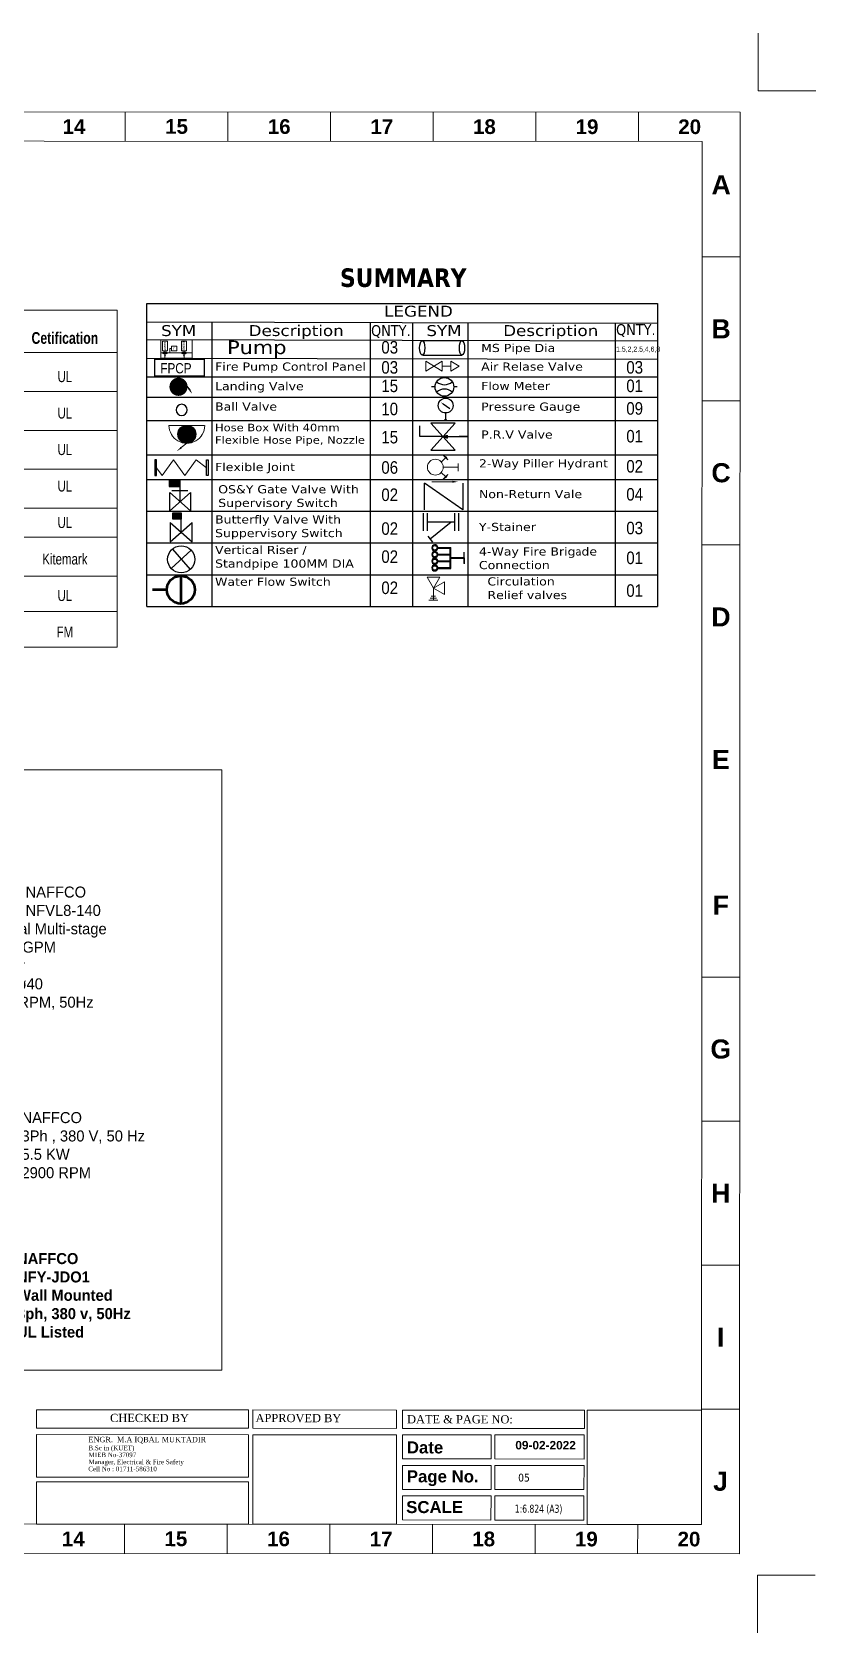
# Model space of a CAD drawing. Header units: inches. Extents: x -98933 to 1585249, y -3352739 to 192771.
# Drawn here: x 5357 to 6391, y 48580 to 50689 of the extents above; entities that cross this region are included whole.
import ezdxf

# ---------------------------------------------------------------- set-up
doc = ezdxf.new("R2010")
doc.units = ezdxf.units.IN
doc.header["$MEASUREMENT"] = 0
doc.linetypes.add('CONTINOUS', pattern=[0])
doc.layers.get('0').update_dxf_attribs({"lineweight": 0})
doc.layers.get('Defpoints').update_dxf_attribs({"lineweight": 0})
doc.layers.add('-TB', color=7, linetype='Continuous')
doc.layers.add('8', color=7, linetype='Continuous')
for name, color, linetype, lineweight in [('AN-TEXT', 251, 'Continuous', 15), ('DIM', 7, 'Continuous', 0), ('DIM PC Intrnl', 96, 'Continuous', 9), ('FF-VALVES', 170, 'Continuous', 18), ('FIRE SCH', 8, 'Continuous', 0), ('FPS- Butterfly Valve', 1, 'Continuous', 25), ('FPS- FBC-2', 1, 'Continuous', 25), ('FPS- Flexible Joint', 1, 'Continuous', 25), ('FPS- Hose Box', 1, 'Continuous', 25), ('FPS- Landing Valve', 1, 'Continuous', 25), ('FPS- Non Ruturn Valve', 1, 'Continuous', 25), ('FPS- OSY Valve', 1, 'Continuous', 25), ('FPS- Pillar Hydrant', 1, 'Continuous', 25), ('FPS- Pressure Gauge', 1, 'Continuous', 25), ('FPS- Pressure Relief Valve', 1, 'Continuous', 25), ('FPS- Riser', 1, 'Continuous', 25), ('FPS- Y-Strainer', 1, 'Continuous', 25), ('Inline', 7, 'Continuous', 0), ('OHTDELIVERY', 7, 'Continuous', 0), ('Outline', 7, 'Continuous', 0), ('Pipe 150 mm', 1, 'Continuous', 25), ('pipe line', 1, 'Continuous', 25), ('Scale', 7, 'Continuous', 0), ('Scale_Text', 7, 'Continuous', 0), ('Table', 244, 'Continuous', 0), ('Text', 7, 'Continuous', 0), ('TEXT_TITLEBOX', 7, 'Continuous', 13), ('Titelblk', 7, 'Continuous', 25), ('TITLE', 7, 'Continuous', 20)]:
    doc.layers.add(name, color=color, linetype=linetype, lineweight=lineweight)
doc.styles.add('arial narrow', font='tahoma.ttf')
doc.styles.add('isop', font='isocpeur.ttf')
doc.styles.add('new', font='tahoma.ttf', dxfattribs={"width": 1.3})
doc.styles.add('SHT-TEXT-1', font='times.ttf', dxfattribs={"height": 12})
doc.styles.get("Standard").update_dxf_attribs({"font": 'arialbd.ttf', "height": 24})
doc.styles.add('STYLE3', font='arial.ttf', dxfattribs={"width": 0.75})
doc.styles.add('Tunga', font='')
doc.styles.add('TX 5', font='ARIALN.TTF')
doc.styles.add('ZIA', font='ARIALN.TTF', dxfattribs={"width": 1.05, "height": 10})
doc.styles.get('Tunga').set_extended_font_data('Tunga')

# ---------------------------------------------------------------- blocks, each defined once
blk = doc.blocks.new('FPS- Pressure Relief Valve')
at = {"layer": 'FPS- Pressure Relief Valve', "ltscale": 15}
h = blk.add_hatch(color=256, dxfattribs=at)
h.paths.add_polyline_path([(-4331.85, -12011.46), (-4331.85, -12012.27), (-4334.03, -12011.46)])
h.paths.add_polyline_path([(-4331.85, -12010.65), (-4331.85, -12011.46), (-4334.03, -12011.46)])
for p, q in [((-4327.84, -12004.47), (-4340.22, -12004.47)), ((-4327.84, -12004.47), (-4340.22, -12018.46)), ((-4340.22, -12004.47), (-4327.84, -12018.46)), ((-4345.87, -12011.46), (-4345.87, -12005.91)), ((-4334.03, -12011.46), (-4345.87, -12011.46)), ((-4334.03, -12011.46), (-4331.85, -12010.65)), ((-4334.03, -12011.46), (-4321.57, -12011.46)), ((-4334.03, -12011.46), (-4331.85, -12012.27)), ((-4334.03, -12011.46), (-4331.85, -12012.27)), ((-4331.85, -12010.65), (-4331.85, -12012.27)), ((-4321.57, -12011.46), (-4325.71, -12011.46)), ((-4340.22, -12018.46), (-4327.84, -12018.46))]:
    blk.add_line(p, q, dxfattribs=at)
blk = doc.blocks.new('FPS- Pressure Gauge')
at = {"layer": 'FPS- Pressure Gauge', "color": 7}
blk.add_lwpolyline([(-4336.3, -11954.3), (-4331.7, -11957.5)], dxfattribs=at)
at = {"layer": 'FPS- Pressure Gauge', "color": 1}
for points in [[(-4334.6, -11960.4), (-4334.6, -11965)], [(-4334.6, -11965), (-4335.4, -11965), (-4333.8, -11965)]]:
    blk.add_lwpolyline(points, dxfattribs=at)
blk.add_circle((-4334.6, -11955.4), 5.01, dxfattribs=at)
at = {"layer": 'FPS- Pressure Gauge', "color": 7}
blk.add_solid([(-4336.5, -11954.6), (-4337.9, -11953.2), (-4336.1, -11954)], dxfattribs=at)
blk = doc.blocks.new('FPS- Non Ruturn Valve')
at = {"layer": 'FPS- Non Ruturn Valve', "color": 1, "ltscale": 2}
for p, q in [((-4341.32, -11946.47), (-4341.32, -11935.64)), ((-4325.74, -11946.47), (-4341.32, -11935.64)), ((-4325.74, -11935.64), (-4325.74, -11946.47))]:
    blk.add_line(p, q, dxfattribs=at)
at = {"layer": 'FPS- Non Ruturn Valve', "color": 7, "lineweight": 5}
blk.add_lwpolyline([(-4330.01, -11935.05), (-4338.35, -11935.05)], dxfattribs=at)
blk.add_solid([(-4330.01, -11934.65), (-4327.64, -11935.05), (-4330.01, -11935.44)], dxfattribs=at)
blk = doc.blocks.new('FPS- Y-Strainer')
at = {"layer": 'FPS- Y-Strainer', "color": 1, "linetype": 'Continuous'}
for p, q in [((-4343.02, -11921.2), (-4343.02, -11930.22)), ((-4340.9, -11921.2), (-4340.9, -11930.22)), ((-4339.07, -11925.71), (-4328.32, -11916.87)), ((-4327.1, -11918.41), (-4329.53, -11915.33)), ((-4326.91, -11921.2), (-4326.91, -11930.22)), ((-4324.8, -11921.2), (-4324.8, -11930.22)), ((-4340.9, -11925.71), (-4326.91, -11925.71))]:
    blk.add_line(p, q, dxfattribs=at)
blk = doc.blocks.new('FLOW MITER')
at = {"color": 1, "lineweight": 30}
for p, q in [((-163218.73, -135017.19), (-163219.31, -135017.19)), ((-163215.04, -135017.19), (-163215.63, -135017.19))]:
    blk.add_line(p, q, dxfattribs=at)
blk.add_circle((-163217.18, -135017.19), 1.55, dxfattribs=at)
for centre, start, end in [((-163217.18, -135014.83), 229.3985, 310.6015), ((-163217.18, -135019.55), 49.3985, 130.6015)]:
    blk.add_arc(centre, 1.99, start, end, dxfattribs=at)
blk = doc.blocks.new('FPS- Pillar Hydrant')
at = {"layer": 'FPS- Pillar Hydrant', "lineweight": 0}
for p, q in [((-4332.11, -11785.13), (-4334.44, -11787.46)), ((-4332.24, -11785.1), (-4333.39, -11783.95)), ((-4333.39, -11783.95), (-4331.04, -11786.3)), ((-4333.39, -11783.95), (-4331.04, -11786.3)), ((-4331.95, -11784.81), (-4333.39, -11783.95)), ((-4331.04, -11786.3), (-4331.95, -11784.81)), ((-4332.11, -11795.24), (-4334.44, -11792.92)), ((-4333.42, -11790.19), (-4325.55, -11790.19)), ((-4333.39, -11796.43), (-4331.04, -11794.08)), ((-4333.39, -11796.43), (-4331.04, -11794.08)), ((-4331.04, -11794.08), (-4331.95, -11795.56)), ((-4325.55, -11792.25), (-4325.55, -11788.24)), ((-4325.55, -11790.19), (-4325.55, -11792.25)), ((-4332.24, -11795.27), (-4333.39, -11796.43)), ((-4331.95, -11795.56), (-4333.39, -11796.43))]:
    blk.add_line(p, q, dxfattribs=at)
blk.add_circle((-4337.58, -11790.19), 4.16, dxfattribs=at)
blk = doc.blocks.new('A$C3D6C2CD6')
at = {"layer": 'pipe line', "color": 1, "lineweight": 0}
for p, q in [((133, 872), (0, 657)), ((266, 657), (133, 872)), ((0, 657), (266, 657)), ((266, 0), (0, 431)), ((266, 431), (0, 0)), ((0, 431), (266, 431)), ((133, 657), (133, 431)), ((0, 0), (266, 0))]:
    blk.add_line(p, q, dxfattribs=at)
blk = doc.blocks.new('FPS- Hose Box')
at = {"layer": 'FPS- Hose Box'}
blk.add_hatch(color=1, dxfattribs=at).paths.add_polyline_path([(-4357.2, -12025, -1), (-4357.1, -12009.5, -1)])
at = {"layer": 'FPS- Hose Box', "color": 1, "lineweight": 0}
blk.add_line((-4349.4, -12001.7), (-4349.4, -12032.6), dxfattribs=at)
blk.add_line((-4349.4, -12001.7), (-4349.4, -12032.6), dxfattribs=at)
at = {"layer": 'FPS- Hose Box', "color": 1, "lineweight": 0, "ltscale": 10}
blk.add_lwpolyline([(-4368.6, -12012.4), (-4364.9, -12017.1)], dxfattribs=at)
at = {"layer": 'FPS- Hose Box', "color": 1}
blk.add_circle((-4357.1, -12017.2), 7.77, dxfattribs=at)
at = {"layer": 'FPS- Hose Box', "color": 1, "lineweight": 0}
blk.add_arc((-4349.4, -12017.2), 15.5, 89.9811, 269.9811, dxfattribs=at)
at = {"layer": 'FPS- Hose Box', "color": 1, "lineweight": 0, "ltscale": 10}
blk.add_solid([(-4368, -12011.9), (-4371.6, -12008.6), (-4369.3, -12012.8)], dxfattribs=at)
blk = doc.blocks.new('FPS- Butterfly Valve')
at = {"layer": 'FPS- Butterfly Valve'}
h = blk.add_hatch(color=5, dxfattribs=at)
h.dxf.hatch_style = 1
h.paths.add_polyline_path([(-4333.69, -11862.12), (-4333.69, -11865.64), (-4338.21, -11865.64), (-4338.21, -11862.12)])
at = {"layer": 'FPS- Butterfly Valve', "color": 4}
for p, q in [((-4338.21, -11865.64), (-4338.21, -11862.12)), ((-4338.21, -11862.12), (-4333.69, -11862.12)), ((-4333.69, -11862.12), (-4333.69, -11865.64)), ((-4333.69, -11865.64), (-4338.21, -11865.64))]:
    blk.add_line(p, q, dxfattribs=at)
at = {"layer": 'FPS- Butterfly Valve', "color": 1, "ltscale": 2}
for p, q in [((-4333.69, -11872.71), (-4333.69, -11862.12)), ((-4339.63, -11867.44), (-4339.63, -11877.97)), ((-4339.63, -11867.44), (-4327.75, -11877.97)), ((-4339.63, -11877.97), (-4327.75, -11867.44)), ((-4327.75, -11877.97), (-4327.75, -11867.44))]:
    blk.add_line(p, q, dxfattribs=at)
blk = doc.blocks.new('FPS- OSY Valve')
at = {"lineweight": -2}
h = blk.add_hatch(color=5, dxfattribs=at)
h.dxf.hatch_style = 1
h.paths.add_polyline_path([(-4338.77, -11843.67), (-4338.77, -11846.83), (-4333.36, -11846.83), (-4333.36, -11843.67)])
blk.add_lwpolyline([(-4333.36, -11843.67), (-4338.77, -11843.67), (-4338.77, -11846.83), (-4333.36, -11846.83)], close=True, dxfattribs=at)
at = {"layer": 'FPS- OSY Valve', "color": 1, "ltscale": 2}
for p, q in [((-4333.36, -11854.08), (-4333.36, -11843.66)), ((-4338.34, -11858.48), (-4338.34, -11849.67)), ((-4328.38, -11849.67), (-4338.34, -11858.48)), ((-4328.38, -11858.48), (-4338.34, -11849.67)), ((-4329.73, -11848.86), (-4337.38, -11848.86)), ((-4328.38, -11849.67), (-4328.38, -11858.48))]:
    blk.add_line(p, q, dxfattribs=at)
blk = doc.blocks.new('FPS- Landing Valve')
at = {"layer": 'FPS- Landing Valve'}
blk.add_hatch(color=256, dxfattribs=at).paths.add_polyline_path([(-4327.9, -11820.6, -1), (-4339.4, -11820.6, -1)])
blk.add_line((-4327, -11821.9), (-4330, -11817.6), dxfattribs=at)
blk.add_solid([(-4326.5, -11821.5), (-4325, -11825), (-4327.6, -11822.2)], dxfattribs=at)
blk = doc.blocks.new('FPS- Flexible Joint')
at = {"layer": 'FPS- Flexible Joint', "color": 1}
for points in [[(-4344.79, -11808.38), (-4344.79, -11801.69), (-4345.57, -11801.69), (-4345.57, -11808.38)], [(-4323.19, -11808.38), (-4323.19, -11801.69), (-4322.41, -11801.69), (-4322.41, -11808.38)]]:
    blk.add_lwpolyline(points, close=True, dxfattribs=at)
at = {"layer": 'FPS- Flexible Joint', "color": 1, "lineweight": 5}
blk.add_lwpolyline([(-4344.79, -11805.04), (-4342.33, -11808.38), (-4337.41, -11801.69), (-4332.48, -11808.38), (-4327.56, -11801.69), (-4323.19, -11805.04)], dxfattribs=at)
blk = doc.blocks.new('FPS- FBC-2')
at = {"lineweight": -2, "true_color": 0xed1f24}
h = blk.add_hatch(color=240, dxfattribs=at)
h.dxf.hatch_style = 1
h.paths.add_polyline_path([(-4334.74, -11771.09), (-4339.69, -11771.09, 16.474806), (-4339.69, -11771.36), (-4335.01, -11771.36), (-4335.01, -11773.64), (-4339.69, -11773.64, 16.474806), (-4339.69, -11773.91), (-4335.01, -11773.91), (-4335.01, -11776.2), (-4339.69, -11776.2, 16.474806), (-4339.69, -11776.47), (-4335.01, -11776.47), (-4335.01, -11778.75), (-4339.69, -11778.75, 16.474806), (-4339.69, -11779.02), (-4334.74, -11779.02), (-4334.74, -11775.19), (-4329.62, -11775.19), (-4329.62, -11775.05), (-4329.62, -11774.92), (-4334.74, -11774.92)])
h.paths.add_polyline_path([(-4339.95, -11771.22, -1), (-4341.65, -11771.22, -1)], flags=16)
h.paths.add_polyline_path([(-4339.95, -11773.78, -1), (-4341.65, -11773.78, -1)], flags=16)
h.paths.add_polyline_path([(-4339.95, -11776.33, -1), (-4341.65, -11776.33, -1)], flags=16)
h.paths.add_polyline_path([(-4339.95, -11778.88, -1), (-4341.65, -11778.88, -1)], flags=16)
at = {"layer": 'FPS- FBC-2', "color": 1}
for p, q in [((-4339.69, -11771.09), (-4334.74, -11771.09)), ((-4339.69, -11771.36), (-4335.01, -11771.36)), ((-4339.69, -11773.64), (-4335.01, -11773.64)), ((-4339.69, -11773.91), (-4335.01, -11773.91)), ((-4335.01, -11773.64), (-4335.01, -11771.36)), ((-4335.01, -11776.2), (-4335.01, -11773.91)), ((-4334.74, -11774.92), (-4334.74, -11771.09)), ((-4329.62, -11777.12), (-4329.62, -11772.86)), ((-4339.69, -11776.2), (-4335.01, -11776.2)), ((-4339.69, -11776.47), (-4335.01, -11776.47)), ((-4339.69, -11778.75), (-4335.01, -11778.75)), ((-4339.69, -11779.02), (-4334.74, -11779.02)), ((-4335.01, -11778.75), (-4335.01, -11776.47)), ((-4334.74, -11774.92), (-4329.62, -11774.92)), ((-4334.74, -11775.19), (-4329.62, -11775.19)), ((-4334.74, -11779.02), (-4334.74, -11775.19)), ((-4329.62, -11775.05), (-4329.62, -11777.24))]:
    blk.add_line(p, q, dxfattribs=at)
for centre in [(-4340.8, -11771.22), (-4340.8, -11773.78), (-4340.8, -11776.33), (-4340.8, -11778.88)]:
    blk.add_circle(centre, 0.849, dxfattribs=at)
for centre in [(-4340.8, -11771.22), (-4340.8, -11773.78), (-4340.8, -11776.33), (-4340.8, -11778.88)]:
    blk.add_arc(centre, 1.12, 6.94704, 353.05296, dxfattribs=at)
blk = doc.blocks.new('FPS- Riser')
at = {"layer": 'FPS- Riser'}
for p, q in [((-4330.01, -11756.75), (-4337.56, -11763.74)), ((-4337.14, -11756.34), (-4330.43, -11764.15))]:
    blk.add_line(p, q, dxfattribs=at)
blk.add_circle((-4333.78, -11760.24), 5.15, dxfattribs=at)
blk = doc.blocks.new('ball.v')
at = {"color": 7, "linetype": 'ByBlock', "lineweight": 13, "const_width": 1}
for points in [[(386990, 646537), (386990, 646888)], [(387146, 646537), (387146, 646995), (387395, 646995)], [(387302, 646537), (387302, 646888)], [(386990, 646713), (386687, 646713)], [(387302, 646713), (387601, 646713)]]:
    blk.add_lwpolyline(points, dxfattribs=at)
at = {"color": 7, "linetype": 'CONTINOUS'}
blk.add_circle((387146, 646713), 156, dxfattribs=at)
blk = doc.blocks.new('FPS- Fire Pump-2')
at = {"layer": 'OHTDELIVERY'}
for p, q in [((-4383.5, -11919.6), (-4383.5, -11900.4)), ((-4383.5, -11900.4), (-4350.3, -11900.4)), ((-4350.3, -11919.6), (-4350.3, -11900.4)), ((-4350.3, -11914.2), (-4383.5, -11914.2)), ((-4383.5, -11919.6), (-4350.3, -11919.6)), ((-4380.5, -11913.4), (-4377.4, -11913.4)), ((-4380.3, -11915), (-4377.6, -11915)), ((-4378.4, -11916.4), (-4379.5, -11916.4)), ((-4379.5, -11916.4), (-4378.4, -11917.1)), ((-4378.4, -11916.4), (-4379.5, -11917.1)), ((-4378.4, -11917.1), (-4379.5, -11917.1)), ((-4379, -11912), (-4379, -11916.4)), ((-4379, -11917.1), (-4379, -11919.6)), ((-4372, -11909.5), (-4373.8, -11909.5)), ((-4373.8, -11909.5), (-4373.8, -11914.2)), ((-4360.6, -11913.4), (-4357.5, -11913.4)), ((-4360.4, -11915), (-4357.7, -11915)), ((-4358.5, -11916.4), (-4359.6, -11916.4)), ((-4359.6, -11916.4), (-4358.5, -11917.1)), ((-4358.5, -11916.4), (-4359.6, -11917.1)), ((-4358.5, -11917.1), (-4359.6, -11917.1)), ((-4359, -11912), (-4359, -11916.4)), ((-4359, -11912), (-4359, -11916.4)), ((-4359, -11917.1), (-4359, -11919.6))]:
    blk.add_line(p, q, dxfattribs=at)
for points in [[(-4381.6, -11901.8), (-4376.4, -11901.8), (-4376.4, -11912), (-4381.6, -11912)], [(-4372, -11906.9), (-4366.7, -11906.9), (-4366.7, -11912), (-4372, -11912)], [(-4361.6, -11901.8), (-4356.4, -11901.8), (-4356.4, -11912), (-4361.6, -11912)]]:
    blk.add_lwpolyline(points, close=True, dxfattribs=at)
for centre in [(-4379, -11914.2), (-4359, -11914.2)]:
    blk.add_circle(centre, 0.777, dxfattribs=at)
for centre, start, end in [((-4380.4, -11914.2), 97.2169, 277.2169), ((-4377.5, -11914.2), 262.7831, 82.7831), ((-4360.5, -11914.2), 97.2169, 277.2169), ((-4357.6, -11914.2), 262.7831, 82.7831)]:
    blk.add_arc(centre, 0.783, start, end, dxfattribs=at)
at = {"layer": 'OHTDELIVERY', "char_height": 2, "attachment_point": 1}
for s, insert, rotation in [('ELECT', (-4378, -11902.7), 270), ('DIESEL', (-4358.3, -11902), 270), ('J', (-4368.8, -11910.5), 180)]:
    blk.add_mtext_dynamic_manual_height_columns(s, width=1.593, gutter_width=35, heights=[0], dxfattribs=dict(at, insert=insert, rotation=rotation))
blk = doc.blocks.new('sswy')
at = {"color": 1, "lineweight": 50}
for p, q in [((-252678.3, 148551), (-252678.3, 148476.4)), ((-252715.6, 148513.7), (-252753.9, 148513.7))]:
    blk.add_line(p, q, dxfattribs=at)
blk.add_circle((-252678.3, 148513.7), 37.3, dxfattribs=at)
blk = doc.blocks.new('P.R.V')
at = {"layer": 'FIRE SCH', "color": 1}
for p, q in [((145872, 36732), (145942, 36732)), ((145882, 36717), (145932, 36717)), ((145890, 36702), (145924, 36702)), ((145907, 36638), (145907, 36732)), ((145857, 36553), (145956, 36553))]:
    blk.add_line(p, q, dxfattribs=at)
blk.add_lwpolyline([(145821, 36589), (145821, 36688), (145907, 36638)], close=True, dxfattribs=at)
blk.add_lwpolyline([(145956, 36553), (145907, 36638), (145857, 36553)], dxfattribs=at)
blk = doc.blocks.new('ddede')
at = {"layer": '8', "color": 7, "lineweight": -3}
for p, q in [((-51198.3, 35401.9), (-51198.3, 35680.1)), ((-51198.3, 35680.1), (-50729.1, 35680.1)), ((-50729.1, 35680.1, 15.5), (-50729.1, 35401.9, -5.6)), ((-51198.3, 35663.3), (-50729.1, 35662.2, 14.2)), ((-51138.6, 35663.1, 22.8), (-51138.6, 35401.9, 0.9)), ((-50993.1, 35662.8, 22.8), (-50993.1, 35401.9, 0.9)), ((-50954.2, 35662.7, 16), (-50954.2, 35401.9, -5.8)), ((-50903.4, 35662.6, 22.7), (-50903.4, 35401.9, 0.9)), ((-50768, 35662.3, 22.7), (-50768, 35401.9, 1.2)), ((-51198.3, 35647), (-50729.1, 35646, 12.9)), ((-51198.3, 35629.9), (-50729.1, 35629, 11.6)), ((-51198.3, 35612.8), (-51001.3, 35612.8)), ((-51198.3, 35612.8), (-50729.1, 35612.8)), ((-51198.3, 35594), (-50729.1, 35594)), ((-51198.3, 35572.8), (-50729.1, 35572.8)), ((-51198.3, 35541.1), (-50729.1, 35541.1)), ((-51198.3, 35518.6), (-50729.1, 35518.6)), ((-51198.3, 35489.4), (-50729.1, 35489.4)), ((-51198.3, 35460.3), (-50729.1, 35460.3)), ((-51198.3, 35431.1), (-50729.1, 35431.1)), ((-51198.3, 35401.9, -5.8), (-50729.1, 35401.9, -5.8))]:
    blk.add_line(p, q, dxfattribs=at)
at = {"layer": '8', "color": 1, "lineweight": -3}
for p, q in [((-50945.3, 35646.1), (-50908.8, 35646.1)), ((-50944.9, 35632.7), (-50908.7, 35632.7))]:
    blk.add_line(p, q, dxfattribs=at)
at = {"layer": '8', "color": 7, "lineweight": -3}
blk.add_lwpolyline([(-51190.9, 35629), (-51145.6, 35629), (-51145.6, 35613.4), (-51190.9, 35613.4)], close=True, dxfattribs=at)
at = {"layer": '8', "color": 1, "lineweight": -3}
for centre in [(-50945.3, 35639.4), (-50908.8, 35639.4)]:
    blk.add_ellipse(centre, major_axis=(0, -6.72), ratio=0.357077, dxfattribs=at)
at = {"layer": '8', "color": 7, "xscale": 0.8754321160572275, "yscale": 0.8754321160572275, "zscale": 0.875432116064297}
blk.add_blockref('FPS- Fire Pump-2', (-47348.2, 46064.8), dxfattribs=at)
at = {"layer": '8', "color": 7, "lineweight": -3}
for name, p, xscale, yscale, zscale, rotation in [('A$C3D6C2CD6', (-50942.1, 35627.3), 0.03531289787168886, 0.03531289787168886, 0.03531289778647093, 270), ('FPS- Hose Box', (-63895.8, 40177.1), 1.059664076012684, 1.059664076342764, 1.059664076771499, 90), ('FPS- Y-Strainer', (-58704.2, 14081.4), 1.794279781507401, 1.794279782057534, 1.794279782785942, 180)]:
    blk.add_blockref(name, p, dxfattribs=dict(at, xscale=xscale, yscale=yscale, zscale=zscale, rotation=rotation))
for name, p, xscale, yscale, zscale in [('FPS- Landing Valve', (-44865.4, 52798.3), 1.454631058166765, 1.454631058619096, 1.454631059208827), ('FLOW MITER', (851162.2, 781831.8), 5.526912761894745, 5.526912761894745, 5.526912761814354), ('FPS- Pressure Gauge', (-45015.5, 51882.3), 1.363051957782399, 1.363051958198055, 1.363051958756212), ('FPS- Pressure Relief Valve', (-43176.4, 57036), 1.788133123076161, 1.788133123614069, 1.78813312435233), ('FPS- Pillar Hydrant', (-43330.7, 56194.8), 1.752728061550496, 1.752728061122615, 1.752728061864203), ('FPS- Flexible Joint', (-41981.4, 60548.1), 2.119328152031481, 2.119328152685527, 2.119328153540363), ('FPS- OSY Valve', (-42874.8, 58183.6), 1.91372197888261, 1.913721979469418, 1.913721980245097), ('FPS- Non Ruturn Valve', (-41167.3, 62392.1), 2.251825798444683, 2.251825799135406, 2.251825800048718), ('FPS- Butterfly Valve', (-43839.9, 55543.3), 1.690699425468791, 1.690699425982249, 1.69069942667219), ('FPS- Riser', (-40667.6, 63936), 2.422637145538601, 2.422637146278223, 2.422637147260726), ('FPS- FBC-2', (-40417.6, 63973.2), 2.422637145538601, 2.422637146278223, 2.422637147260726)]:
    blk.add_blockref(name, p, dxfattribs=dict(at, xscale=xscale, yscale=yscale, zscale=zscale))
at = {"layer": '8', "color": 7, "linetype": 'Continuous', "lineweight": 9, "xscale": -0.03291639692832841, "yscale": 0.03291639682441441, "zscale": 0.03291639688974892}
blk.add_blockref('ball.v', (-38422.9, 14295), dxfattribs=at)
at = {"layer": '8', "color": 7, "lineweight": -2, "xscale": 0.3432697994052974, "yscale": 0.3432697994052974, "zscale": 0.3432697994052974}
blk.add_blockref('sswy', (35569.7, -15563), dxfattribs=at)
at = {"layer": 'DIM', "linetype": 'ByBlock', "lineweight": 5, "xscale": 0.1179055037497664, "yscale": 0.1179055037166266, "zscale": 0.1179055037497664, "rotation": 180}
blk.add_blockref('P.R.V', (-33731.8, 39738.7, 5925002.2), dxfattribs=at)
at = {"layer": '8', "color": 7, "lineweight": -3, "style": 'TX 5'}
blk.add_text('FPCP', height=9.4, dxfattribs=at).set_placement((-51186, 35616, 56.5))
at = {"layer": '8', "color": 7, "ltscale": 100000, "attachment_point": 1, "style": 'new'}
for s, insert, char_height, width in [('{\\C256;LEGEND}', (-50980.3, 35678.1, 3.3), 10.001, 102.935), ('{\\C256;SYM}', (-51185.3, 35660.3, 3.3), 10.001, 102.935), ('{\\C256;Description}', (-51104.8, 35660.3, 3.3), 10.001, 102.935), ('{\\W1;\\C256;QNTY.}', (-50992.3, 35660.3, 32.9), 10.001, 35.323), ('{\\C256;SYM}', (-50941.5, 35660.3, 26.1), 10.001, 35.323), ('{\\C256;Description}', (-50870.9, 35660.3, 26.1), 10.001, 102.935), ('{\\W1;\\C256;QNTY.}', (-50767.2, 35661.2, 32.9), 10.001, 35.323), ('{\\C256;Pump}', (-51124.6, 35646.2, 22.8), 12.501, 60.732), ('{\\C256;MS Pipe Dia}', (-50891.2, 35643.1, 23.9), 7.501, 142.199), ('{\\C256;Fire Pump Control Panel}', (-51135.7, 35626, 22.8), 7.501, 142.199), ('{\\C256;Air Relase Valve}', (-50891.2, 35626, 3.3), 7.501, 142.199), ('{\\C256;Landing Valve}', (-51135.7, 35608, 22.8), 7.501, 142.199), ('{\\C256;Flow Meter}', (-50891.2, 35608.2, 3.3), 7.501, 142.199), ('{\\C256;Ball Valve}', (-51135.7, 35589.3, 4.5), 7.501, 142.199), ('{\\C256;Pressure Gauge}', (-50891.2, 35589.2, 3.3), 7.501, 142.199), ('{\\C256;Hose Box With 40mm Flexible Hose Pipe, Nozzle}', (-51135.7, 35569.7, 4.5), 6.875, 141.826), ('{\\C256;P.R.V Valve}', (-50891.2, 35563.6, 3.3), 7.501, 142.199), ('{\\C256;Flexible Joint}', (-51135.7, 35533.8, 4.5), 7.501, 142.199), ('{\\C256;2-Way Piller Hydrant}', (-50893.2, 35537.1, 4.5), 7.501, 142.199), ('{\\C256;OS&Y Gate Valve With Supervisory Switch}', (-51132.8, 35513.3, 4.5), 7.501, 142.199), ('{\\C256;Non-Return Vale}', (-50893.2, 35508.9, 4.5), 7.501, 142.199), ('{\\C256;Butterfly Valve With Suppervisory Switch}', (-51135.7, 35485.6, 4.5), 7.501, 142.199), ('{\\C256;Y-Stainer}', (-50893.2, 35478.7, 4.5), 7.501, 122.061), ('{\\C256;Vertical Riser / Standpipe 100MM DIA}', (-51135.7, 35457.6, 4.5), 7.501, 142.199), ('{\\C256;4-Way Fire Brig\\W1;a\\W1.3;de Connection}', (-50893.2, 35456.2, 4.5), 7.501, 142.199), ('{\\C256;Water Flow Switch}', (-51135.7, 35428.4, 5.5), 7.501, 142.199), ('\\pi-8,l8,t8;Circulation \\PRelief valves', (-50885.4, 35428.7, 893361.9), 7.501, 142.199)]:
    blk.add_mtext(s, dxfattribs=dict(at, insert=insert, char_height=char_height, width=width))
blk = doc.blocks.new('PAGE')
at = {"layer": 'Inline', "color": 252, "lineweight": 15}
blk.add_lwpolyline([(178051640.63, 22656441.11), (178051640.63, 22657235.79), (178050505.36, 22657235.79), (178050505.36, 22656441.11)], close=True, dxfattribs=at)
at = {"layer": 'Outline', "color": 252, "lineweight": 15}
for p, q in [((178051662.57, 22657252.66), (178050483.42, 22657252.66)), ((178051662.57, 22656424.24), (178051662.57, 22657252.66)), ((178050483.42, 22656424.24), (178051662.57, 22656424.24))]:
    blk.add_line(p, q, dxfattribs=at)
blk.add_lwpolyline([(178050483.42, 22657252.66), (178050483.42, 22656424.24)], dxfattribs=at)
at = {"layer": 'Scale', "color": 252, "lineweight": 9}
for p, q in [((178050542.02, 22657235.79), (178050542.02, 22657252.66)), ((178050601.02, 22657235.79), (178050601.02, 22657252.66)), ((178050660.01, 22657235.79), (178050660.01, 22657252.66)), ((178050719.01, 22657235.79), (178050719.01, 22657252.66)), ((178050778.01, 22657235.79), (178050778.01, 22657252.66)), ((178050837.01, 22657235.79), (178050837.01, 22657252.66)), ((178050896, 22657235.79), (178050896, 22657252.66)), ((178050955, 22657235.79), (178050955, 22657252.66)), ((178051014, 22657235.79), (178051014, 22657252.66)), ((178051131.99, 22657235.79), (178051131.99, 22657252.66)), ((178051190.99, 22657235.79), (178051190.99, 22657252.66)), ((178051249.99, 22657235.79), (178051249.99, 22657252.66)), ((178051308.99, 22657235.79), (178051308.99, 22657252.66)), ((178051367.98, 22657235.79), (178051367.98, 22657252.66)), ((178051426.98, 22657235.79), (178051426.98, 22657252.66)), ((178051485.98, 22657235.79), (178051485.98, 22657252.66)), ((178051544.98, 22657235.79), (178051544.98, 22657252.66)), ((178051603.97, 22657235.79), (178051603.97, 22657252.66)), ((178050483.42, 22657169.57), (178050505.36, 22657169.57)), ((178051640.63, 22657169.57), (178051662.57, 22657169.57)), ((178050483.42, 22657086.79), (178050505.36, 22657086.79)), ((178051640.63, 22657086.79), (178051662.57, 22657086.79)), ((178050483.42, 22657004.01), (178050505.36, 22657004.01)), ((178051640.63, 22657004.01), (178051662.57, 22657004.01)), ((178050483.42, 22656921.23), (178050505.36, 22656921.23)), ((178050483.42, 22656755.67), (178050505.36, 22656755.67)), ((178051640.63, 22656755.67), (178051662.57, 22656755.67)), ((178050483.42, 22656672.88), (178050505.36, 22656672.88)), ((178051640.63, 22656672.88), (178051662.57, 22656672.88)), ((178050483.42, 22656590.1), (178050505.36, 22656590.1)), ((178051640.63, 22656590.1), (178051662.57, 22656590.1)), ((178050483.42, 22656507.32), (178050505.36, 22656507.32)), ((178051640.63, 22656507.32), (178051662.57, 22656507.32)), ((178051640.63, 22656507.32), (178051662.57, 22656507.32)), ((178051640.63, 22656507.32), (178051662.57, 22656507.32)), ((178050542.02, 22656424.24), (178050542.02, 22656441.11)), ((178050601.02, 22656424.24), (178050601.02, 22656441.11)), ((178050660.01, 22656424.24), (178050660.01, 22656441.11)), ((178050719.01, 22656424.24), (178050719.01, 22656441.11)), ((178050778.01, 22656424.24), (178050778.01, 22656441.11)), ((178050837.01, 22656424.24), (178050837.01, 22656441.11)), ((178050896, 22656424.24), (178050896, 22656441.11)), ((178050955, 22656424.24), (178050955, 22656441.11)), ((178051014, 22656424.24), (178051014, 22656441.11)), ((178051131.99, 22656424.24), (178051131.99, 22656441.11)), ((178051190.99, 22656424.24), (178051190.99, 22656441.11)), ((178051249.99, 22656424.24), (178051249.99, 22656441.11)), ((178051308.99, 22656424.24), (178051308.99, 22656441.11)), ((178051367.98, 22656424.24), (178051367.98, 22656441.11)), ((178051426.98, 22656424.24), (178051426.98, 22656441.11)), ((178051485.98, 22656424.24), (178051485.98, 22656441.11)), ((178051544.98, 22656424.24), (178051544.98, 22656441.11)), ((178051603.97, 22656424.24), (178051603.97, 22656441.11))]:
    blk.add_line(p, q, dxfattribs=at)
at = {"layer": 'Scale_Text', "color": 252, "lineweight": 13, "attachment_point": 5}
for s, insert, char_height, width in [('01', (178050512.52, 22657244.22), 8.435, 2.5102), ('02', (178050571.52, 22657244.22), 8.435, 2.5102), ('03', (178050630.51, 22657244.22), 8.435, 2.5102), ('04', (178050689.51, 22657244.22), 8.435, 2.5102), ('05', (178050748.51, 22657244.22), 8.435, 2.5102), ('06', (178050807.51, 22657244.22), 8.435, 2.5102), ('07', (178050866.5, 22657244.22), 8.435, 2.5102), ('08', (178050925.5, 22657244.22), 8.435, 2.5102), ('09', (178050984.5, 22657244.22), 8.435, 2.5102), ('10', (178051043.5, 22657244.22), 8.435, 2.5102), ('11', (178051102.49, 22657244.22), 8.435, 2.5102), ('12', (178051161.49, 22657244.22), 8.435, 2.5102), ('13', (178051220.49, 22657244.22), 8.435, 2.5102), ('14', (178051279.49, 22657244.22), 8.435, 2.5102), ('15', (178051338.49, 22657244.22), 8.435, 2.5102), ('16', (178051397.48, 22657244.22), 8.435, 2.5102), ('17', (178051456.48, 22657244.22), 8.435, 2.5102), ('18', (178051515.48, 22657244.22), 8.435, 2.5102), ('19', (178051574.48, 22657244.22), 8.435, 2.5102), ('20', (178051633.47, 22657244.22), 8.435, 2.5102), ('A', (178050494.39, 22657210.97), 10.97, 8.3603), ('A', (178051651.6, 22657210.97), 10.97, 8.3603), ('B', (178050494.39, 22657128.18), 10.97, 8.3603), ('B', (178051651.6, 22657128.18), 10.97, 8.3603), ('C', (178050494.39, 22657045.4), 10.97, 8.3603), ('C', (178051651.6, 22657045.4), 10.97, 8.3603), ('D', (178050494.39, 22656962.62), 10.97, 8.3603), ('D', (178051651.6, 22656962.62), 10.97, 8.3603), ('E', (178050494.39, 22656879.84), 10.97, 8.3603), ('E', (178051651.6, 22656880.75), 10.97, 8.3603), ('F', (178050494.39, 22656797.06), 10.97, 8.3603), ('F', (178051651.6, 22656797.06), 10.97, 8.3603), ('G', (178050494.39, 22656714.27), 10.97, 8.3603), ('G', (178051651.6, 22656714.27), 10.97, 8.3603), ('H', (178050494.39, 22656631.49), 10.97, 8.3603), ('H', (178051651.6, 22656631.49), 10.97, 8.3603), ('I', (178050494.39, 22656548.71), 10.97, 8.3603), ('I', (178051651.6, 22656548.71), 10.97, 8.3603), ('J', (178050494.39, 22656465.93), 10.97, 8.3603), ('J', (178051651.6, 22656465.93), 10.97, 8.3603), ('01', (178050512.52, 22656432.67), 8.435, 2.5102), ('02', (178050571.52, 22656432.67), 8.435, 2.5102), ('03', (178050630.51, 22656432.67), 8.435, 2.5102), ('04', (178050689.51, 22656432.67), 8.435, 2.5102), ('05', (178050748.51, 22656432.67), 8.435, 2.5102), ('06', (178050807.51, 22656432.67), 8.435, 2.5102), ('07', (178050866.5, 22656432.67), 8.435, 2.5102), ('08', (178050925.5, 22656432.67), 8.435, 2.5102), ('09', (178050984.5, 22656432.67), 8.435, 2.5102), ('10', (178051043.5, 22656432.67), 8.435, 2.5102), ('11', (178051102.49, 22656432.67), 8.435, 2.5102), ('12', (178051161.49, 22656432.67), 8.435, 2.5102), ('13', (178051220.49, 22656432.67), 8.435, 2.5102), ('14', (178051279.49, 22656432.67), 8.435, 2.5102), ('15', (178051338.49, 22656432.67), 8.435, 2.5102), ('16', (178051397.48, 22656432.67), 8.435, 2.5102), ('17', (178051456.48, 22656432.67), 8.435, 2.5102), ('18', (178051515.48, 22656432.67), 8.435, 2.5102), ('19', (178051574.48, 22656432.67), 8.435, 2.5102), ('20', (178051633.47, 22656432.67), 8.435, 2.5102)]:
    blk.add_mtext(s, dxfattribs=dict(at, insert=insert, char_height=char_height, width=width))
blk = doc.blocks.new('Title')
at = {"layer": 'Defpoints', "color": 1, "ltscale": 10}
for points in [[(-102338.3, -85271), (-102338.3, -85371), (-102438.3, -85371)], [(-98623, -85271), (-98623, -85371), (-98523, -85371)], [(-102338.3, -88042.4), (-102338.3, -87942.4), (-102438.3, -87942.4)], [(-98623, -88042.4), (-98623, -87942.4), (-98523, -87942.4)]]:
    blk.add_lwpolyline(points, dxfattribs=at)
at = {"layer": 'Titelblk', "color": 3, "linetype": 'Continuous', "lineweight": 0, "xscale": 3.014611567961765, "yscale": 3.014611567959946, "zscale": 3.014611567966516}
blk.add_blockref('PAGE', (-536855255.8, -68388224), dxfattribs=at)

msp = doc.modelspace()

# ---------------------------------------------------------------- linework, layer by layer
at = {"layer": 'DIM PC Intrnl', "color": 4, "ltscale": 100000}
for p, q in [((4570.97, 50322.54), (5469.59, 50322.54)), ((5469.59, 50322.54), (5469.59, 49878.77)), ((4570.97, 50266.9), (5469.59, 50266.9)), ((4570.97, 50215.59), (5469.59, 50215.59)), ((4570.97, 50164.29), (5469.59, 50164.29)), ((4570.97, 50112.98), (5469.59, 50112.98)), ((4570.97, 50061.68), (5469.59, 50061.68)), ((4570.97, 50023.69), (5469.59, 50023.69)), ((4570.97, 49972.38), (5469.59, 49972.38)), ((3672.36, 49925.58), (5469.59, 49925.58)), ((4570.97, 49925.58), (5469.59, 49925.58)), ((3672.36, 49878.77), (5469.59, 49878.77))]:
    msp.add_line(p, q, dxfattribs=at)
at = {"layer": 'DIM PC Intrnl', "color": 7, "ltscale": 100000}
msp.add_lwpolyline([(5013.48, 49717.22), (5607.6, 49717.22), (5607.6, 48926.58), (5013.48, 48926.58)], close=True, dxfattribs=at)
at = {"layer": 'TEXT_TITLEBOX'}
for p, q in [((5363.22, 48849.94), (5363.23, 48874.16)), ((5363.23, 48874.16), (5642.63, 48874.02)), ((5642.63, 48874.02), (5642.62, 48849.81)), ((5648.34, 48849.81), (5648.35, 48874.02)), ((5648.35, 48874.02), (5837.66, 48873.93)), ((5837.66, 48873.93), (5837.65, 48849.71)), ((5845.77, 48849.71), (5845.78, 48873.92)), ((5845.78, 48873.92), (6085.49, 48873.81)), ((6085.49, 48873.81), (6085.48, 48849.59)), ((6088.98, 48723.22), (6089.05, 48873.81)), ((6089.05, 48873.81), (6239.64, 48873.73)), ((6239.64, 48873.73), (6239.56, 48723.15)), ((5642.62, 48849.81), (5363.22, 48849.94)), ((5363.28, 48785.51), (5363.31, 48841.45)), ((5363.31, 48841.45), (5642.7, 48841.31)), ((5642.7, 48841.31), (5642.67, 48785.38)), ((5648.28, 48723.43), (5648.34, 48841.31)), ((5837.65, 48849.71), (5648.34, 48849.81)), ((5648.34, 48841.31), (5837.64, 48841.22)), ((5837.64, 48841.22), (5837.59, 48723.34)), ((5845.75, 48809.5), (5845.76, 48841.21)), ((5845.76, 48841.21), (5962.31, 48841.16)), ((6085.48, 48849.59), (5845.77, 48849.71)), ((5962.31, 48841.16), (5962.3, 48809.44)), ((5967.25, 48809.44), (5967.27, 48841.15)), ((5967.27, 48841.15), (6084.86, 48841.1)), ((6084.86, 48841.1), (6084.84, 48809.39)), ((5845.73, 48769.29), (5845.75, 48801)), ((5962.3, 48809.44), (5845.75, 48809.5)), ((5845.75, 48801), (5962.29, 48800.95)), ((5962.29, 48800.95), (5962.28, 48769.23)), ((5967.23, 48769.23), (5967.25, 48800.95)), ((6084.84, 48809.39), (5967.25, 48809.44)), ((5967.25, 48800.95), (6084.84, 48800.89)), ((6084.84, 48800.89), (6084.82, 48769.18)), ((5363.25, 48723.57), (5363.28, 48779.5)), ((5642.67, 48785.38), (5363.28, 48785.51)), ((5363.28, 48779.5), (5642.67, 48779.37)), ((5642.67, 48779.37), (5642.64, 48723.43)), ((5845.71, 48729.08), (5845.73, 48760.79)), ((5962.28, 48769.23), (5845.73, 48769.29)), ((5845.73, 48760.79), (5962.27, 48760.74)), ((5962.27, 48760.74), (5962.26, 48729.03)), ((5967.21, 48729.02), (5967.23, 48760.74)), ((6084.82, 48769.18), (5967.23, 48769.23)), ((5967.23, 48760.74), (6084.82, 48760.68)), ((6084.82, 48760.68), (6084.8, 48728.97)), ((5642.64, 48723.43), (5363.25, 48723.57)), ((5837.59, 48723.34), (5648.28, 48723.43)), ((5962.26, 48729.03), (5845.71, 48729.08)), ((6084.8, 48728.97), (5967.21, 48729.02)), ((6239.56, 48723.15), (6088.98, 48723.22))]:
    msp.add_line(p, q, dxfattribs=at)

# ---------------------------------------------------------------- block references
at = {"layer": 'Pipe 150 mm', "xscale": 1.434164596430492, "yscale": 1.434164596459595, "zscale": 1.434164596459383}
msp.add_blockref('ddede', (78935.6, -839.87), dxfattribs=at)
at = {"layer": 'TITLE', "xscale": 0.7603744908821076, "yscale": 0.7603744908810768, "zscale": 0.7603744845895826, "rotation": 359.9723273306346}
msp.add_blockref('Title', (81336.22, 115489.21), dxfattribs=at)

# ---------------------------------------------------------------- texts
at = {"layer": '-TB', "lineweight": 0, "insert": (5998.02, 48790.02), "char_height": 10.309, "width": 36.5478, "attachment_point": 1, "rotation": 359.97233, "style": 'arial narrow'}
msp.add_mtext('05', dxfattribs=at)
at = {"layer": 'AN-TEXT', "lineweight": 25, "insert": (5763.32, 50377.6, 2.63), "char_height": 24.3953, "width": 195.8324, "attachment_point": 1, "style": 'isop'}
msp.add_mtext('{\\fTahoma|b1|i0|c0|p34;\\C7;SUMMARY}', dxfattribs=at)
at = {"layer": 'FF-VALVES', "color": 7, "style": 'arial narrow', "width": 0.8}
msp.add_text('1:6.824 (A3)', height=10.6153, rotation=359.97233, dxfattribs=at).set_placement((5993.63, 48738.62))
at = {"layer": 'Table', "color": 7, "char_height": 14.5026, "attachment_point": 1, "style": 'Tunga'}
for s, insert, width in [('{\\H1.174x;\\L\\C6;Jockey Fire Pump\\P\\P}Manufactured^I^I^I : NAFFCO\\PModel / Series^I^I^I : NFVL8-140\\PType ^I^I^I^I : Vertical Multi-stage\\PRated Flow ^I^I^I : 40 USGPM\\PRated Head ^I^I^I : 11 Bar\\PSuction / Discharge  ^I : Ø40/ ø40\\PRated Speed^I^I^I : 2900 RPM, 50Hz', (5042.68, 49620.15), 632.8399), ('{\\fTunga|b1|i0|c0|p2;\\L\\C6;Motor\\fTunga|b0|i0|c0|p2;\\l\\P}\\PManufactured ^I^I^I: NAFFCO\\PPower Supply ^I^I ^I: 3Ph , 380 V, 50 Hz \\PRated Power ^I^I ^I: 5.5 KW \\PRated Speed ^I^I ^I: 2900 RPM ', (5042.68, 49314.66), 578.5955), ('{\\fTunga|b1|i0|c0|p2;\\L\\C6;Jocky Pump Controller\\P\\C7;\\P\\pt247;\\lMake^I^I:NAFFCO\\PModel^I^I:NFY-JDO1\\PMounting^I^I:Wall Mounted\\PPower Supply ^I^I:3ph, 380 v, 50Hz\\PController Approval ^I^I:UL Listed}', (5041.2, 49128.98), 578.5955)]:
    msp.add_mtext(s, dxfattribs=dict(at, insert=insert, width=width))
at = {"layer": 'Text', "color": 7, "linetype": 'Continuous', "lineweight": -2, "ltscale": 30, "insert": (5400.68, 50319.34), "char_height": 14.4181, "attachment_point": 2, "style": 'STYLE3'}
msp.add_mtext('\\A1;\\pi-87,l87,t87;{\\fArial|b1|i0|c0|p34;\\H1.069x;\\C0;\\PCetification\\P\\P\\fArial|b0|i0|c0|p34;\\H0.9351x;\\C7;UL\\P\\PUL\\P\\PUL\\P\\P\\C0;UL \\C7;\\P\\P\\C0;UL\\C7;\\P\\PKitemark\\P\\P\\C0;UL\\P\\PFM }', dxfattribs=at)
at = {"layer": 'Text', "lineweight": -2, "ltscale": 10, "attachment_point": 1, "style": 'ZIA'}
for s, insert, char_height, width in [('{\\C6;03}', (5817.77, 50281.92, 3.13), 16.465, 27.1986), ('{\\C6;1.5,2,2.5,4,6,8}', (6127.2, 50274.57, 1.71), 6.5898, 57.2261), ('{\\C6;03}', (5817.77, 50255.46, 3.13), 16.465, 27.1986), ('{\\C6;03}', (6140.6, 50255.48, -5.56), 16.465, 27.1986), ('{\\C6;15}', (5817.77, 50231.18, 3.13), 16.465, 27.1986), ('{\\C6;01}', (6140.6, 50231.12, -5.56), 16.465, 27.1986), ('{\\C6;10}', (5817.77, 50200.67, 3.13), 16.465, 27.1986), ('{\\C6;09}', (6140.6, 50201.39, -5.56), 16.465, 27.1986), ('{\\C6;15}', (5817.77, 50163.59, 3.13), 16.465, 27.1986), ('{\\C6;01}', (6140.6, 50164.76, -5.56), 16.465, 27.1986), ('{\\C6;02}', (6140.6, 50125.14, -5.56), 16.465, 27.1986), ('{\\C6;06}', (5817.77, 50123.61, 3.13), 16.465, 27.1986), ('{\\C6;02}', (5817.77, 50087.67, 3.13), 16.465, 27.1986), ('{\\C6;04}', (6140.6, 50088.25, -5.56), 16.465, 27.1986), ('{\\C6;02}', (5817.77, 50043.13, 3.13), 16.465, 27.1986), ('{\\C6;03}', (6140.6, 50043.85, -5.56), 16.465, 27.1986), ('{\\C6;02}', (5817.77, 50006.18, 3.13), 16.465, 27.1986), ('{\\C6;01}', (6140.6, 50004.58, -5.56), 16.465, 27.1986), ('{\\C6;02}', (5817.77, 49965.15, 3.13), 16.465, 27.1986), ('{\\C6;01}', (6140.6, 49961.48, -5.56), 16.465, 27.1986)]:
    msp.add_mtext(s, dxfattribs=dict(at, insert=insert, char_height=char_height, width=width))
at = {"layer": 'TEXT_TITLEBOX', "lineweight": 25, "style": 'SHT-TEXT-1'}
for s, height, p in [('CHECKED BY', 10.822, (5460.22, 48858.08)), ('APPROVED BY', 10.8224, (5651.93, 48857.93)), ('DATE & PAGE NO:', 10.8224, (5851.65, 48856.34)), ('ENGR.  M.A IQBAL MUKTADIR', 7.1129, (5431.73, 48831.51)), ('B.Sc in (KUET)', 6.0612, (5431.79, 48820.95)), ('MIEB No-37097', 6.0612, (5431.79, 48811.85)), ('Cell No : 01711-586310', 6.0612, (5431.6, 48793.35)), ('Manager, Electrical & Fire Safety', 6.0612, (5431.78, 48802.6))]:
    msp.add_text(s, height=height, rotation=359.97233, dxfattribs=at).set_placement(p)
at = {"layer": 'TEXT_TITLEBOX', "lineweight": 25}
for s, height, p in [('Date', 15.841, (5851.31, 48816.75)), ('09-02-2022', 11.165, (5994.32, 48822.03)), ('Page No.', 15.841, (5851.3, 48778.62))]:
    msp.add_text(s, height=height, rotation=359.97233, dxfattribs=at).set_placement(p)
at = {"layer": 'TEXT_TITLEBOX', "color": 1, "lineweight": 25}
msp.add_text('SCALE', height=15.841, rotation=359.97233, dxfattribs=at).set_placement((5850.46, 48738.18))

doc.saveas('drawing.dxf')
